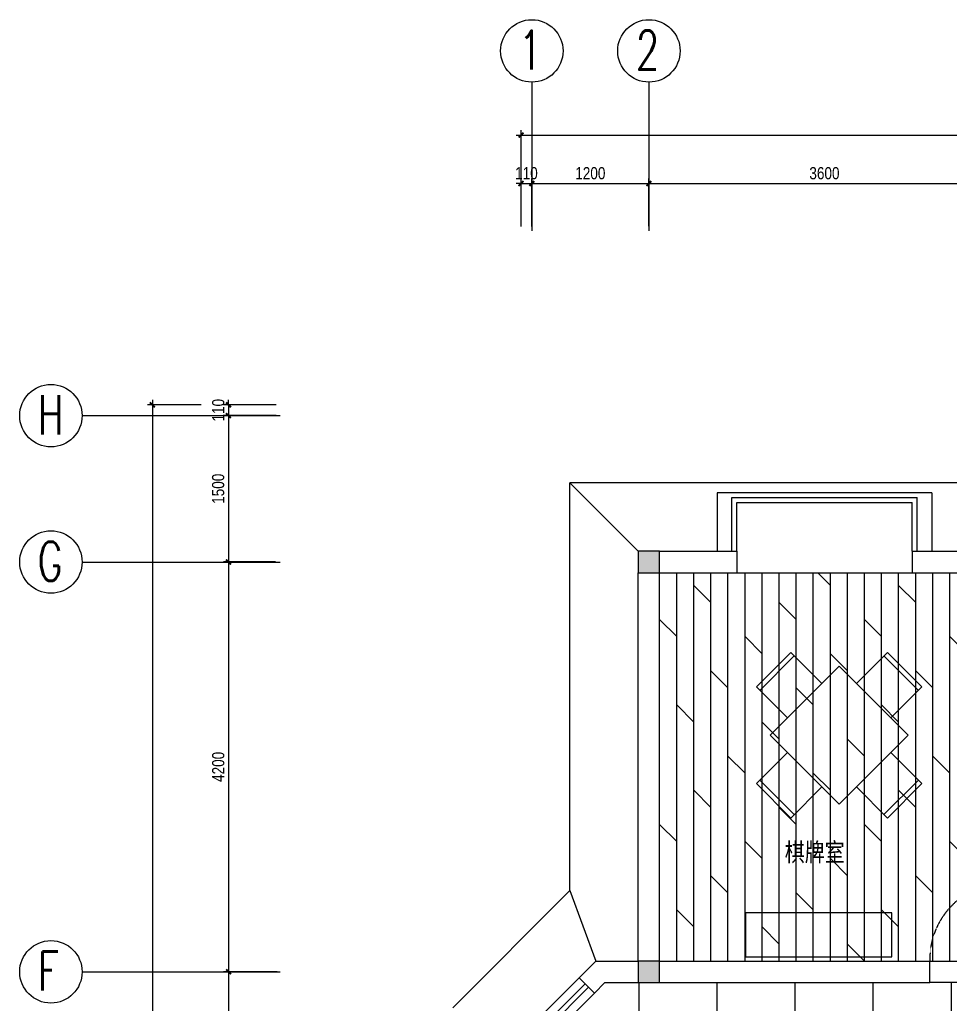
# Model space of a CAD drawing. Extents: x 160245 to 405305, y -111140 to 232735.
# Drawn here: x 160245 to 169785, y 222116 to 232206 of the extents above; entities that cross this region are included whole.
import ezdxf

# ---------------------------------------------------------------- set-up
doc = ezdxf.new("R2010")
doc.units = 0
doc.header["$LTSCALE"] = 10
doc.header["$MEASUREMENT"] = 0
doc.linetypes.add('DASH', pattern=[0.35, 0.25, -0.1])
doc.layers.get('Defpoints').update_dxf_attribs({"color": 229})
for name, color, linetype in [('Door 门', 107, 'Continuous'), ('P-Furniture 家具', 153, 'Continuous'), ('P-O wall 原始墙体', 245, 'Continuous'), ('P-o 原建筑尺寸', 8, 'Continuous'), ('P-Stair 楼梯（原建筑设备）', 159, 'Continuous'), ('P-Text  平面文字', 9, 'Continuous'), ('P-window 窗', 107, 'Continuous'), ('地面布置图', 250, 'Continuous')]:
    doc.layers.add(name, color=color, linetype=linetype)
doc.styles.add('1', font='simplex.shx', dxfattribs={"width": 0.8, "height": 3})
doc.styles.add('PDC DIM', font='PMingLiU-ExtB.ttf', dxfattribs={"width": 0.85})
doc.dimstyles.new('PDC-A2', dxfattribs={"dimscale": 0, "dimtxt": 2.5, "dimasz": 1, "dimexe": 1, "dimexo": 1, "dimgap": 0.7, "dimtad": 1, "dimdec": 0, "dimtxsty": 'PDC DIM', "dimblk": 'ARCHTICK', "dimcen": 1, "dimdle": 1, "dimclrd": 8, "dimclre": 8, "dimclrt": 9, "dimadec": 0, "dimazin": 0, "dimtfac": 1, "dimtdec": 0, "dimtix": 1, "dimtmove": 2, "dimatfit": 3, "dimldrblk": 'PDC A2 T R', "dimfxl": 10, "dimfxlon": 1, "dimarcsym": 0})

# ---------------------------------------------------------------- blocks, each defined once
blk = doc.blocks.new('_ArchTick')
at = {"color": 0, "linetype": 'ByBlock', "const_width": 0.4}
blk.add_lwpolyline([(-0.5, -0.5), (0.5, 0.5)], dxfattribs=at)
blk = doc.blocks.new('*D1391')
at = {"layer": 'Defpoints', "color": 0}
for p in [(162923, 228259), (162386, 228149), (162923, 228149)]:
    blk.add_point(p, dxfattribs=at)
at = {"layer": 'P-o 原建筑尺寸', "color": 8, "lineweight": -2}
for p, q in [((162873, 228259), (162336, 228259)), ((162386, 228259), (162386, 228309)), ((162386, 228259), (162386, 228149)), ((162873, 228149), (162336, 228149)), ((162386, 228149), (162386, 228099))]:
    blk.add_line(p, q, dxfattribs=at)
at = {"layer": 'P-o 原建筑尺寸', "color": 8, "lineweight": -2, "xscale": 50, "yscale": 50, "zscale": 50}
for p, rotation in [((162386, 228259), 270), ((162386, 228149), 90)]:
    blk.add_blockref('_ArchTick', p, dxfattribs=dict(at, rotation=rotation))
at = {"layer": 'P-o 原建筑尺寸', "color": 9, "insert": (162281, 228204), "char_height": 125, "attachment_point": 5, "rotation": 90, "style": 'PDC DIM'}
blk.add_mtext('110', dxfattribs=at)
blk = doc.blocks.new('PDC A2 T R')
at = {"color": 0, "linetype": 'ByBlock'}
blk.add_line((0, 0), (-2, 0), dxfattribs=at)
for points in [[(-2.15, 0.89), (-1.49, 1.35), (-0.6, 0), (0, 0)], [(-2.15, -0.89), (-1.49, -1.35), (-0.6, 0), (0, 0)]]:
    blk.add_solid(points, dxfattribs=at)
blk = doc.blocks.new('*D1392')
at = {"layer": 'Defpoints', "color": 0}
for p in [(162923, 228149), (162386, 226649), (162916, 226649)]:
    blk.add_point(p, dxfattribs=at)
at = {"layer": 'P-o 原建筑尺寸', "color": 8, "lineweight": -2}
for p, q in [((162873, 228149), (162336, 228149)), ((162386, 228199), (162386, 226599)), ((162866, 226649), (162336, 226649))]:
    blk.add_line(p, q, dxfattribs=at)
at = {"layer": 'P-o 原建筑尺寸', "color": 8, "lineweight": -2, "xscale": 50, "yscale": 50, "zscale": 50}
for p, rotation in [((162386, 228149), 90), ((162386, 226649), 270)]:
    blk.add_blockref('_ArchTick', p, dxfattribs=dict(at, rotation=rotation))
at = {"layer": 'P-o 原建筑尺寸', "color": 9, "insert": (162280, 227399), "char_height": 125, "attachment_point": 5, "rotation": 90, "style": 'PDC DIM'}
blk.add_mtext('1500', dxfattribs=at)
blk = doc.blocks.new('*D1393')
at = {"layer": 'Defpoints', "color": 0}
for p in [(162916, 226649), (162386, 222449), (163066, 222449)]:
    blk.add_point(p, dxfattribs=at)
at = {"layer": 'P-o 原建筑尺寸', "color": 8, "lineweight": -2}
for p, q in [((162866, 226649), (162336, 226649)), ((162386, 226699), (162386, 222399)), ((162886, 222449), (162336, 222449))]:
    blk.add_line(p, q, dxfattribs=at)
at = {"layer": 'P-o 原建筑尺寸', "color": 8, "lineweight": -2, "xscale": 50, "yscale": 50, "zscale": 50}
for p, rotation in [((162386, 226649), 90), ((162386, 222449), 270)]:
    blk.add_blockref('_ArchTick', p, dxfattribs=dict(at, rotation=rotation))
at = {"layer": 'P-o 原建筑尺寸', "color": 9, "insert": (162281, 224549), "char_height": 125, "attachment_point": 5, "rotation": 90, "style": 'PDC DIM'}
blk.add_mtext('4200', dxfattribs=at)
blk = doc.blocks.new('*D1394')
at = {"layer": 'Defpoints', "color": 0}
for p in [(163066, 222449), (162386, 220049), (163066, 220049)]:
    blk.add_point(p, dxfattribs=at)
at = {"layer": 'P-o 原建筑尺寸', "color": 8, "lineweight": -2}
for p, q in [((162386, 222499), (162386, 219999)), ((162886, 222449), (162336, 222449)), ((162886, 220049), (162336, 220049))]:
    blk.add_line(p, q, dxfattribs=at)
at = {"layer": 'P-o 原建筑尺寸', "color": 8, "lineweight": -2, "xscale": 50, "yscale": 50, "zscale": 50}
for p, rotation in [((162386, 222449), 90), ((162386, 220049), 270)]:
    blk.add_blockref('_ArchTick', p, dxfattribs=dict(at, rotation=rotation))
at = {"layer": 'P-o 原建筑尺寸', "color": 9, "insert": (162281, 221249), "char_height": 125, "attachment_point": 5, "rotation": 90, "style": 'PDC DIM'}
blk.add_mtext('2400', dxfattribs=at)
blk = doc.blocks.new('*D1399')
at = {"layer": 'Defpoints', "color": 0}
for p in [(162482, 228259), (161605, 210249), (162482, 210249)]:
    blk.add_point(p, dxfattribs=at)
at = {"layer": 'P-o 原建筑尺寸', "color": 8, "lineweight": -2}
for p, q in [((162105, 228259), (161555, 228259)), ((161605, 228309), (161605, 210199)), ((162105, 210249), (161555, 210249))]:
    blk.add_line(p, q, dxfattribs=at)
at = {"layer": 'P-o 原建筑尺寸', "color": 8, "lineweight": -2, "xscale": 50, "yscale": 50, "zscale": 50}
for p, rotation in [((161605, 228259), 90), ((161605, 210249), 270)]:
    blk.add_blockref('_ArchTick', p, dxfattribs=dict(at, rotation=rotation))
at = {"layer": 'P-o 原建筑尺寸', "color": 9, "insert": (161500, 219254), "char_height": 125, "attachment_point": 5, "rotation": 90, "style": 'PDC DIM'}
blk.add_mtext('18010', dxfattribs=at)
blk = doc.blocks.new('*D1400')
at = {"layer": 'Defpoints', "color": 0}
for p in [(165495, 230527), (165385, 230036), (165495, 230036)]:
    blk.add_point(p, dxfattribs=at)
at = {"layer": 'P-o 原建筑尺寸', "color": 8, "lineweight": -2}
for p, q in [((165385, 230086), (165385, 230577)), ((165495, 230086), (165495, 230577)), ((165385, 230527), (165335, 230527)), ((165385, 230527), (165495, 230527)), ((165495, 230527), (165545, 230527))]:
    blk.add_line(p, q, dxfattribs=at)
at = {"layer": 'P-o 原建筑尺寸', "color": 8, "lineweight": -2, "xscale": 50, "yscale": 50, "zscale": 50}
blk.add_blockref('_ArchTick', (165385, 230527), dxfattribs=at)
at = {"layer": 'P-o 原建筑尺寸', "color": 8, "lineweight": -2, "xscale": 50, "yscale": 50, "zscale": 50, "rotation": 180}
blk.add_blockref('_ArchTick', (165495, 230527), dxfattribs=at)
at = {"layer": 'P-o 原建筑尺寸', "color": 9, "insert": (165440, 230632), "char_height": 125, "attachment_point": 5, "style": 'PDC DIM'}
blk.add_mtext('110', dxfattribs=at)
blk = doc.blocks.new('*D1401')
at = {"layer": 'Defpoints', "color": 0}
for p in [(166695, 230527), (165495, 230036), (166695, 230041)]:
    blk.add_point(p, dxfattribs=at)
at = {"layer": 'P-o 原建筑尺寸', "color": 8, "lineweight": -2}
for p, q in [((165495, 230086), (165495, 230577)), ((166695, 230091), (166695, 230577)), ((165445, 230527), (166745, 230527))]:
    blk.add_line(p, q, dxfattribs=at)
at = {"layer": 'P-o 原建筑尺寸', "color": 8, "lineweight": -2, "xscale": 50, "yscale": 50, "zscale": 50, "rotation": 180}
blk.add_blockref('_ArchTick', (165495, 230527), dxfattribs=at)
at = {"layer": 'P-o 原建筑尺寸', "color": 8, "lineweight": -2, "xscale": 50, "yscale": 50, "zscale": 50}
blk.add_blockref('_ArchTick', (166695, 230527), dxfattribs=at)
at = {"layer": 'P-o 原建筑尺寸', "color": 9, "insert": (166095, 230632), "char_height": 125, "attachment_point": 5, "style": 'PDC DIM'}
blk.add_mtext('1200', dxfattribs=at)
blk = doc.blocks.new('*D1402')
at = {"layer": 'Defpoints', "color": 0}
for p in [(170295, 230527), (166695, 230041), (170295, 230041)]:
    blk.add_point(p, dxfattribs=at)
at = {"layer": 'P-o 原建筑尺寸', "color": 8, "lineweight": -2}
for p, q in [((166695, 230091), (166695, 230577)), ((170295, 230091), (170295, 230577)), ((166645, 230527), (170345, 230527))]:
    blk.add_line(p, q, dxfattribs=at)
at = {"layer": 'P-o 原建筑尺寸', "color": 8, "lineweight": -2, "xscale": 50, "yscale": 50, "zscale": 50, "rotation": 180}
blk.add_blockref('_ArchTick', (166695, 230527), dxfattribs=at)
at = {"layer": 'P-o 原建筑尺寸', "color": 8, "lineweight": -2, "xscale": 50, "yscale": 50, "zscale": 50}
blk.add_blockref('_ArchTick', (170295, 230527), dxfattribs=at)
at = {"layer": 'P-o 原建筑尺寸', "color": 9, "insert": (168495, 230632), "char_height": 125, "attachment_point": 5, "style": 'PDC DIM'}
blk.add_mtext('3600', dxfattribs=at)
blk = doc.blocks.new('*D1407')
at = {"layer": 'Defpoints', "color": 0}
for p in [(179105, 231024), (165385, 230245), (179105, 230245)]:
    blk.add_point(p, dxfattribs=at)
at = {"layer": 'P-o 原建筑尺寸', "color": 8, "lineweight": -2}
for p, q in [((165385, 230524), (165385, 231074)), ((179105, 230524), (179105, 231074)), ((165335, 231024), (179155, 231024))]:
    blk.add_line(p, q, dxfattribs=at)
at = {"layer": 'P-o 原建筑尺寸', "color": 8, "lineweight": -2, "xscale": 50, "yscale": 50, "zscale": 50, "rotation": 180}
blk.add_blockref('_ArchTick', (165385, 231024), dxfattribs=at)
at = {"layer": 'P-o 原建筑尺寸', "color": 8, "lineweight": -2, "xscale": 50, "yscale": 50, "zscale": 50}
blk.add_blockref('_ArchTick', (179105, 231024), dxfattribs=at)
at = {"layer": 'P-o 原建筑尺寸', "color": 9, "insert": (172245, 231128), "char_height": 125, "attachment_point": 5, "style": 'PDC DIM'}
blk.add_mtext('13720', dxfattribs=at)
blk = doc.blocks.new('fffg')
blk.add_lwpolyline([(143, 670), (109, 670), (109, -130), (143, -130)], close=True)
at = {"color": 8, "linetype": 'DASH'}
blk.add_arc((123, -110), 780, 88.5421, 181.4579, dxfattribs=at)

msp = doc.modelspace()

# ---------------------------------------------------------------- hatches: boundary and pattern name
at = {"layer": '地面布置图'}
h = msp.add_hatch(dxfattribs=at)
h.set_pattern_fill('DOLMIT', color=256, scale=700, angle=90, style=0, double=1)
h.set_pattern_definition([(90, (166805.49, 222558.52), (-175, 1e-14), []), (135, (166805.5, 222558.5), (-350, -350), [247.49, -494.975])])
h.paths.add_polyline_path([(167595.5, 226538.5), (166805.5, 226538.5), (166805.5, 222558.5), (169575.5, 222558.5), (170375.5, 222558.5), (170485.5, 222558.5), (170485.5, 226538.5), (169395.5, 226538.5)])
h.paths.add_polyline_path([(168023.9, 223488.8), (168822.8, 223488.8), (168822.8, 223876.4), (168023.9, 223876.4)], flags=24)
h = msp.add_hatch(dxfattribs=at)
h.set_pattern_fill('_USER', color=256, scale=800, style=0, double=1, pattern_type=0)
h.set_pattern_definition([(0, (172995.5, 218548.5), (0, 800), []), (90, (172995.5, 218548.5), (-800, 5e-14), [])])
h.paths.add_polyline_path([(171735.5, 217708.5), (171385.5, 217708.5), (171385.5, 218058.5), (171735.5, 218058.5)], flags=16)
h.paths.add_polyline_path([(174255.5, 217708.5), (174255.5, 218058.5), (174605.5, 218058.5), (174605.5, 217708.5)], flags=16)
h.paths.add_polyline_path([(171345.5, 218548.5), (171345.5, 221848.5), (174645.5, 221848.5), (174645.5, 218548.5)], flags=16)
h.paths.add_polyline_path([(171445.5, 218648.5), (171445.5, 221748.5), (174545.5, 221748.5), (174545.5, 218648.5)], flags=0)
h.paths.add_polyline_path([(171495.5, 218698.5), (171495.5, 221698.5), (174495.5, 221698.5), (174495.5, 218698.5)], flags=0)
h.paths.add_polyline_path([(175429.5, 214582.8), (176063.2, 214582.8), (176063.2, 214970.3), (175429.5, 214970.3)], flags=16)
h.paths.add_polyline_path([(170705.5, 220158.5), (170705.5, 212358.5), (171645.5, 212358.5), (171645.5, 212358.5), (173445.5, 212358.5), (174255.5, 212358.5), (174255.5, 212488.5), (174605.5, 212488.5), (174605.5, 212358.5), (177279.9, 212358.5), (177658.4, 212737), (178507, 213585.6), (178885.5, 213964.1), (178885.5, 216233), (177279.9, 217838.5), (175285.5, 217838.5), (175285.5, 222338.5), (166585.5, 222338.5), (166244.1, 222338.5), (165605.5, 221700), (165605.5, 220797.1), (166244.1, 220158.5), (167788.1, 220158.5), (167978.1, 220585), (167940.1, 220684), (168077.1, 220623), (168039.1, 220722), (168251.3, 221198.5), (169605.5, 221198.5), (169605.5, 220158.5)])
h.paths.add_polyline_path([(170139.5, 219938.5), (170485.5, 219938.5), (169205.5, 219938.5), (169508.7, 219938.5)], flags=17)

# ---------------------------------------------------------------- linework, layer by layer
at = {"layer": 'P-Furniture 家具', "linetype": 'ByBlock'}
for p, q in [((167832.3, 225333.1), (168185.9, 225686.7)), ((169105.1, 225686.7), (169458.7, 225333.1)), ((167832.3, 224413.9), (168185.9, 224060.3)), ((169105.1, 224060.3), (169458.7, 224413.9))]:
    msp.add_line(p, q, dxfattribs=at)
for points in [[(168115.2, 225050.3), (167797, 225368.5), (168150.5, 225722), (168468.7, 225403.8)], [(168822.3, 225403.8), (169140.5, 225722), (169494, 225368.5), (169175.8, 225050.3)], [(168115.2, 224696.7), (167797, 224378.5), (168150.5, 224025), (168468.7, 224343.2)], [(168822.3, 224343.2), (169140.5, 224025), (169494, 224378.5), (169175.8, 224696.7)]]:
    msp.add_lwpolyline(points, dxfattribs=at)
at = {"layer": 'P-Furniture 家具'}
for points in [[(168645.5, 225580.6), (167938.4, 224873.5), (168645.5, 224166.4), (169352.6, 224873.5)], [(167684.5, 222602.6), (169184.5, 222602.6), (169184.5, 223052.6), (167684.5, 223052.6)]]:
    msp.add_lwpolyline(points, close=True, dxfattribs=at)
at = {"layer": 'P-O wall 原始墙体'}
for p, q in [((166585.5, 226758.5), (166585.5, 226538.5)), ((166805.5, 226758.5), (166585.5, 226758.5)), ((166585.5, 226758.5), (166585.5, 226538.5)), ((166805.5, 226758.5), (167595.5, 226758.5)), ((166805.5, 226538.5), (166805.5, 226758.5)), ((167595.5, 226758.5), (167595.5, 226538.5)), ((169395.5, 226758.5), (170485.5, 226758.5)), ((169395.5, 226758.5), (169395.5, 226538.5)), ((166585.5, 222558.5), (166585.5, 226538.5)), ((166585.5, 226538.5), (166805.5, 226538.5)), ((166805.5, 222558.5), (166805.5, 226538.5)), ((166805.5, 226538.5), (167595.5, 226538.5)), ((169395.5, 226538.5), (170485.5, 226538.5)), ((166152.9, 222558.5), (165981.3, 222386.9)), ((166152.9, 222558.5), (166585.5, 222558.5)), ((166585.5, 222558.5), (166585.5, 222338.5)), ((166805.5, 222558.5), (166585.5, 222558.5)), ((166585.5, 222558.5), (166585.5, 222338.5)), ((166805.5, 222558.5), (169575.5, 222558.5)), ((166805.5, 222338.5), (166805.5, 222558.5)), ((169575.5, 222338.5), (169575.5, 222558.5)), ((166136.9, 222231.4), (165981.3, 222386.9)), ((166244.1, 222338.5), (166136.9, 222231.4)), ((166244.1, 222338.5), (166585.5, 222338.5)), ((166585.5, 222338.5), (166805.5, 222338.5)), ((166805.5, 222338.5), (169575.5, 222338.5))]:
    msp.add_line(p, q, dxfattribs=at)
for points in [[(166585.5, 226758.5), (166805.5, 226758.5), (166585.5, 226538.5), (166805.5, 226538.5)], [(166585.5, 222558.5), (166805.5, 222558.5), (166585.5, 222338.5), (166805.5, 222338.5)]]:
    msp.add_solid(points, dxfattribs=at)
at = {"layer": 'P-o 原建筑尺寸'}
for p, q in [((165495.5, 231566), (165495.5, 230040.6)), ((166695.5, 231566), (166695.5, 230040.6)), ((160885, 228148.5), (162916.4, 228148.5)), ((160885, 226648.5), (162916.4, 226648.5)), ((160885, 222448.5), (162916.4, 222448.5))]:
    msp.add_line(p, q, dxfattribs=at)
for centre in [(165495.5, 231886), (166695.5, 231886), (160565, 228148.5), (160565, 226648.5), (160565, 222448.5)]:
    msp.add_circle(centre, 320, dxfattribs=at)
at = {"layer": 'P-Stair 楼梯（原建筑设备）'}
for p, q in [((165885.5, 223281), (165885.5, 227458.5)), ((173185.5, 227458.5), (165885.5, 227458.5)), ((166585.5, 226758.5), (165885.5, 227458.5)), ((164685.5, 222081), (165885.5, 223281)), ((165885.5, 223281), (166152.9, 222558.5))]:
    msp.add_line(p, q, dxfattribs=at)
at = {"layer": 'P-window 窗'}
for p, q in [((169595.5, 227358.5), (167395.5, 227358.5)), ((167395.5, 227358.5), (167395.5, 226758.5)), ((169595.5, 227358.5), (169595.5, 226758.5)), ((167545.5, 227308.5), (169445.5, 227308.5)), ((167545.5, 226758.5), (167545.5, 227308.5)), ((167595.5, 227258.5), (169395.5, 227258.5)), ((167595.5, 226758.5), (167595.5, 227258.5)), ((169395.5, 226758.5), (169395.5, 227258.5)), ((169445.5, 226758.5), (169445.5, 227308.5)), ((167595.5, 226538.5), (169395.5, 226538.5)), ((165981.3, 222386.9), (165557.1, 221962.7)), ((166041.4, 222326.8), (165617.2, 221902.6)), ((166076.8, 222291.5), (165652.5, 221867.2)), ((166136.9, 222231.4), (165712.6, 221807.1))]:
    msp.add_line(p, q, dxfattribs=at)
at = {"layer": '地面布置图'}
msp.add_lwpolyline([(169575.5, 222558.5), (170375.5, 222558.5), (170375.5, 222338.5), (169575.5, 222338.5)], close=True, dxfattribs=at)

# ---------------------------------------------------------------- block references
at = {"layer": 'Door 门'}
msp.add_blockref('fffg', (170232.4, 222688.6), dxfattribs=at)

# ---------------------------------------------------------------- texts
at = {"layer": 'P-o 原建筑尺寸', "style": '1', "width": 0.7}
for s, p in [('1', (165361.1, 231694)), ('2', (166561.1, 231694)), ('H', (160430.6, 227956.5)), ('G', (160430.6, 226456.5)), ('F', (160430.6, 222256.5))]:
    msp.add_text(s, height=400, dxfattribs=at).set_placement(p)
at = {"layer": 'P-Text  平面文字', "style": 'PDC DIM', "width": 0.8}
msp.add_text('棋牌室', height=187.5, dxfattribs=at).set_placement((168088.5, 223581.8))

# ---------------------------------------------------------------- dimensions: what is measured, and where the dimension line sits
at = {"layer": 'P-o 原建筑尺寸'}
for base, p1, p2, picture, middle in [((179105.5, 231023.8), (165385.5, 230244.6), (179105.5, 230244.6), '*D1407', (172245.5, 231128.4)), ((165495.5, 230526.9), (165385.5, 230036.3), (165495.5, 230036.3), '*D1400', (165440.5, 230631.5)), ((166695.5, 230526.9), (165495.5, 230036.3), (166695.5, 230040.6), '*D1401', (166095.5, 230631.5)), ((170295.5, 230526.9), (166695.5, 230040.6), (170295.5, 230040.6), '*D1402', (168495.5, 230632.3))]:
    dim = msp.add_linear_dim(base=base, p1=p1, p2=p2, dimstyle='PDC-A2', override={"dimscale": 50}, dxfattribs=at)
    dim.commit()
    dim.dimension.update_dxf_attribs({"geometry": picture, "text_midpoint": middle})
for base, p1, p2, picture, middle in [((162385.7, 228148.5), (162923.3, 228258.5), (162923.3, 228148.5), '*D1391', (162281.1, 228203.5)), ((161604.6, 210248.5), (162482.3, 228258.5), (162482.3, 210248.5), '*D1399', (161500, 219253.5)), ((162385.7, 226648.5), (162923.3, 228148.5), (162916.4, 226648.5), '*D1392', (162279.9, 227398.5)), ((162385.7, 222448.5), (162916.4, 226648.5), (163066.4, 222448.5), '*D1393', (162281.1, 224548.5)), ((162385.7, 220048.5), (163066.4, 222448.5), (163066.4, 220048.5), '*D1394', (162281.1, 221248.5))]:
    dim = msp.add_linear_dim(base=base, p1=p1, p2=p2, angle=90, dimstyle='PDC-A2', override={"dimscale": 50}, dxfattribs=at)
    dim.commit()
    dim.dimension.update_dxf_attribs({"geometry": picture, "text_midpoint": middle})

doc.saveas('drawing.dxf')
